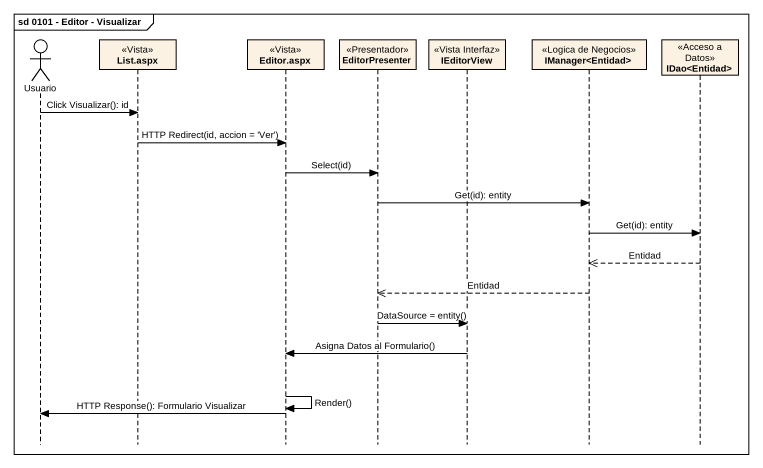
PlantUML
@startuml
mainframe sd 0101 - Editor - Visualizar
hide footbox
actor Usuario
participant "List.aspx" as List_aspx <<Vista>>
participant "Editor.aspx" as Editor_aspx <<Vista>>
participant EditorPresenter <<Presentador>>
participant IEditorView <<Vista Interfaz>>
participant "IManager<Entidad>" as IManager_Entidad <<Logica de Negocios>>
participant "IDao<Entidad>" as IDao_Entidad <<Acceso a Datos>>

Usuario -> List_aspx : Click Visualizar(): id
List_aspx -> Editor_aspx : HTTP Redirect(id, accion = 'Ver')
Editor_aspx -> EditorPresenter : Select(id)
EditorPresenter -> IManager_Entidad : Get(id): entity
IManager_Entidad -> IDao_Entidad : Get(id): entity
IDao_Entidad -->> IManager_Entidad : Entidad
IManager_Entidad -->> EditorPresenter : Entidad
EditorPresenter -> IEditorView : DataSource = entity()
IEditorView -> Editor_aspx : Asigna Datos al Formulario()
Editor_aspx -> Editor_aspx : Render()
Editor_aspx -> Usuario : HTTP Response(): Formulario Visualizar
@enduml
